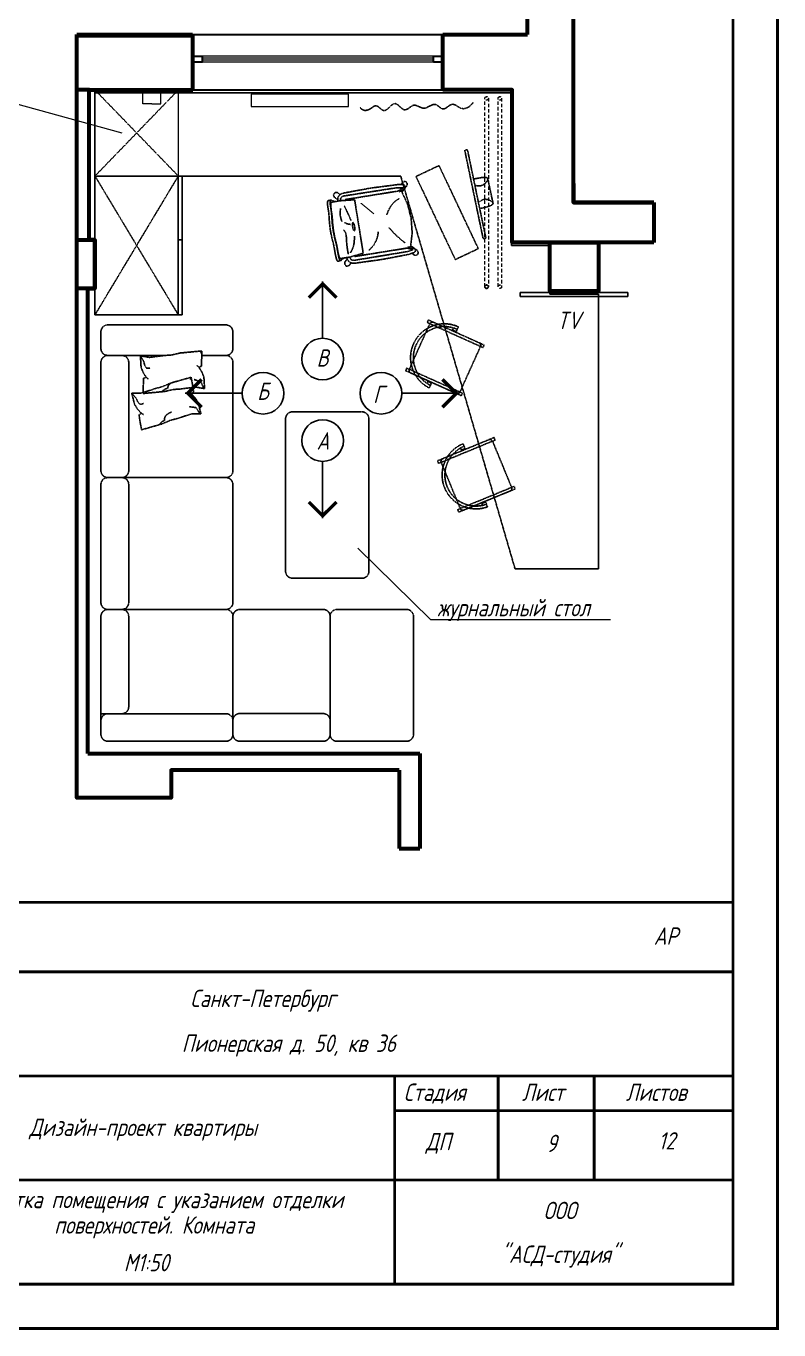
# Model space of a CAD drawing. Header units: millimetres. Extents: x 653176 to 972033, y 753746 to 925850.
# Drawn here: x 894224 to 899644, y 780239 to 789633 of the extents above; entities that cross this region are included whole.
import ezdxf
from ezdxf.enums import TextEntityAlignment as Align

# ---------------------------------------------------------------- set-up
doc = ezdxf.new("R2010")
doc.units = ezdxf.units.MM
doc.header["$LTSCALE"] = 10
doc.linetypes.add('HIDDEN', pattern=[0.375, 0.25, -0.125])
doc.linetypes.add('Воздушная', pattern=[3.96875, 2.38125, -1.5875])
for name, color, linetype, lineweight in [('A-FLOR-OVHD', 8, 'Воздушная', 18), ('AL', 7, 'Continuous', 30), ('AL1', 7, 'Continuous', 20), ('stamp', 253, 'Continuous', 18), ('wall', 95, 'Continuous', 60), ('МЕБ', 255, 'Continuous', 20), ('мебель_Ном_пера__1_Pen_No__1', 7, 'Continuous', 13), ('проем', 252, 'Continuous', 13), ('размеры', 250, 'Continuous', 0), ('Текст', 132, 'Continuous', 25)]:
    doc.layers.add(name, color=color, linetype=linetype, lineweight=lineweight)
doc.layers.add('Mebel', color=7, linetype='Continuous')
doc.layers.add('Мебель', color=7, linetype='Continuous')
doc.styles.add('ГОСТ тип А', font='gost_a.shx', dxfattribs={"oblique": 15, "height": 125})

msp = doc.modelspace()

# ---------------------------------------------------------------- linework, layer by layer
at = {"layer": 'A-FLOR-OVHD'}
for points in [[(897527, 787756.9), (897527, 789113)], [(897527, 787755.9), (897527, 789112)], [(897551.9, 789113), (897551.9, 787755.8)], [(897551.9, 789112), (897551.9, 787754.8)], [(897622.6, 787756.3), (897622.6, 789113.1)], [(897622.6, 787755.3), (897622.6, 789112.1)], [(897647.5, 789113.1), (897647.5, 787756.4)], [(897647.5, 789112.1), (897647.5, 787755.4)]]:
    msp.add_lwpolyline(points, dxfattribs=at)
for centre in [(897539.4, 789112.3), (897539.4, 789111.3), (897635.1, 789112.3), (897635.1, 789111.3), (897635.1, 787755.6), (897635.1, 787754.6)]:
    msp.add_circle(centre, 12.5, dxfattribs=at)
at = {"layer": 'AL', "color": 7, "const_width": 20}
msp.add_lwpolyline([(878633.8, 795099.1), (899633.8, 795099.1), (899633.8, 780249.1), (878633.8, 780249.1), (878633.8, 795099.1)], dxfattribs=at)
msp.add_lwpolyline([(879703.8, 794779.1), (899313.8, 794779.1), (899313.8, 780569.1), (879703.8, 780569.1)], close=True, dxfattribs=at)
at = {"layer": 'AL1'}
msp.add_lwpolyline([(894719.9, 789172.3), (895319.7, 789172.3), (895319.7, 788552.3), (894719.9, 788552.3)], close=True, dxfattribs=at)
at = {"layer": 'Mebel', "linetype": 'ByBlock'}
for q in [(894669, 786886.7), (894669, 785341.7)]:
    msp.add_line((894669, 786781.7), q, dxfattribs=at)
at = {"layer": 'stamp'}
msp.add_lwpolyline([(899313.8, 783319.1, 20, 20, 0), (890063.8, 783319.1, 20, 20, 0), (890063.8, 780569.1, 0, 0, 0)], format="xyseb", dxfattribs=at)
at = {"layer": 'stamp', "const_width": 20}
for points in [[(899313.8, 782819.1), (893313.8, 782819.1)], [(899313.8, 782069.1), (890063.8, 782069.1)], [(896877.4, 782069.1), (896877.4, 780569.1)], [(897622.6, 782069.1), (897622.6, 781319.1)], [(898313.8, 782069.1), (898313.8, 781319.1)], [(899313.8, 781819.1), (896877.4, 781819.1)], [(899313.8, 781319.1), (893313.8, 781319.1)]]:
    msp.add_lwpolyline(points, dxfattribs=at)
at = {"layer": 'wall'}
for p, q in [((897834, 789572.3), (897834, 790162.3)), ((895424, 789172.3), (895424, 789572.3)), ((897224, 789172.2), (897224, 789572.3)), ((894680, 789172.3), (894590, 789172.3)), ((898164, 788497.3), (898164, 788361.3)), ((898744, 788361.3), (898744, 788072.3)), ((894669.1, 784391.7), (897059.1, 784391.7)), ((897059.1, 784391.7), (897058.7, 783707.4)), ((897059.1, 784391.7), (897059.1, 784274.9)), ((896910.4, 784271.7), (896910.4, 783707.3)), ((896910.4, 783707.3), (897058.7, 783707.4))]:
    msp.add_line(p, q, dxfattribs=at)
for points in [[(898744, 788361.3), (898164, 788361.3), (898164, 789772.3), (898764, 789772.3)], [(894590, 789572.3), (895422, 789572.3)], [(896910.4, 784271.7), (895269.2, 784271.7), (895269.2, 784071.7), (894590, 784071.7), (894590, 789572.3)], [(897224, 789572.3), (897834, 789572.3)], [(894669, 784391.7), (894669, 787742.3), (894719, 787742.3), (894719, 788092.3), (894679, 788092.3), (894679, 789172.3), (895424, 789172.3)], [(898744, 788072.3), (897724, 788072.3), (897724, 789172.3), (897224, 789172.3)], [(898164, 788361.3), (898744, 788361.3)], [(894590, 788092.3), (894719, 788092.3), (894719, 787742.3), (894590, 787742.3)]]:
    msp.add_lwpolyline(points, dxfattribs=at)
msp.add_lwpolyline([(897994, 788072.3), (898344, 788072.3), (898344, 787722.3), (897994, 787722.3)], close=True, dxfattribs=at)
at = {"layer": 'МЕБ'}
msp.add_line((898344, 788007.3), (898344, 788007.3), dxfattribs=at)
for points in [[(894916.1, 788862.3), (893998.6, 789112.1), (891979.5, 789112.1)], [(896612.5, 785871.8), (897135.7, 785356.2), (898431.7, 785356.2)]]:
    msp.add_lwpolyline(points, dxfattribs=at)
at = {"layer": 'Мебель', "color": 7, "linetype": 'HIDDEN'}
for p, q in [((896932.7, 788505.7), (896922.4, 788491.4)), ((896945.2, 788513.7), (896932.7, 788505.7)), ((896959.7, 788510.8), (896945.2, 788513.7)), ((896968.3, 788498.7), (896959.7, 788510.8)), ((896966.2, 788484), (896968.3, 788498.7)), ((897547.8, 788533.1), (897585.4, 788357.4)), ((896447.1, 788432.8), (896436.7, 788417.5)), ((896436.7, 788417.5), (896443.2, 788400.2)), ((896466.5, 788383.1), (896443.2, 788400.2)), ((896465.6, 788433), (896447.1, 788432.8)), ((896465.6, 788433), (896483.8, 788419.4)), ((896481.5, 788417.3), (896468.3, 788396.2)), ((896503.7, 788428.4), (896481.5, 788417.3)), ((896495.9, 788402.3), (896488.1, 788389.5)), ((896509.6, 788408.3), (896495.9, 788402.3)), ((896699.9, 788464.7), (896504.9, 788428.7)), ((896896.5, 788468.6), (896509.6, 788408.3)), ((896900.5, 788443.6), (896522, 788383)), ((896896.6, 788490.3), (896699.9, 788464.7)), ((896939.6, 788467), (896896, 788468.4)), ((896936.6, 788490.1), (896896.6, 788490.3)), ((896939.6, 788467), (896900.5, 788443.6)), ((896940.9, 788455.7), (896909.5, 788437)), ((896969.7, 788351.1), (896924.9, 788447.3)), ((896949.4, 788460.4), (896931.5, 788435.6)), ((896948.7, 788486.5), (896936.7, 788490.5)), ((896941, 788455.4), (896952.6, 788464.8)), ((896954.4, 788476.3), (896948.7, 788486.5)), ((896965.1, 788482.2), (896952.6, 788464.8)), ((896952.6, 788464.8), (896954.4, 788476.3)), ((896393.6, 788357.5), (896393.9, 788362.1)), ((896393.7, 788352.8), (896393.6, 788357.5)), ((896393.9, 788348.2), (896393.7, 788352.8)), ((896393.9, 788362.1), (896394.5, 788366.7)), ((896394.3, 788343.6), (896393.9, 788348.2)), ((896394.9, 788339), (896394.3, 788343.6)), ((896394.5, 788366.7), (896394.7, 788368.3)), ((896394.7, 788368.3), (896395.1, 788369.8)), ((896395.6, 788334.3), (896394.9, 788339)), ((896395.1, 788369.8), (896395.5, 788371.4)), ((896395.5, 788371.4), (896396.1, 788372.8)), ((896396.3, 788329.7), (896395.6, 788334.3)), ((896396.1, 788372.8), (896396.8, 788374.1)), ((896397.4, 788322.5), (896396.3, 788329.7)), ((896396.8, 788374.1), (896397.7, 788375.1)), ((896398.6, 788315.2), (896397.4, 788322.5)), ((896397.7, 788375.1), (896398.9, 788375.9)), ((896399.7, 788307.9), (896398.6, 788315.2)), ((896398.9, 788375.9), (896400.2, 788376.4)), ((896400.8, 788300.6), (896399.7, 788307.9)), ((896400.2, 788376.4), (896419.4, 788379.5)), ((896413, 788360.6), (896413.3, 788365.2)), ((896413.1, 788356), (896413, 788360.6)), ((896413.3, 788351.3), (896413.1, 788356)), ((896413.3, 788365.2), (896413.9, 788369.8)), ((896413.7, 788346.7), (896413.3, 788351.3)), ((896414.3, 788342.1), (896413.7, 788346.7)), ((896413.9, 788369.8), (896414.1, 788371.3)), ((896414.1, 788371.3), (896414.5, 788372.9)), ((896415, 788337.4), (896414.3, 788342.1)), ((896414.5, 788372.9), (896414.9, 788374.4)), ((896414.9, 788374.4), (896415.5, 788375.8)), ((896415.7, 788332.8), (896415, 788337.4)), ((896415.5, 788375.8), (896416.2, 788377.1)), ((896416.8, 788325.6), (896415.7, 788332.8)), ((896416.2, 788377.1), (896417, 788378.1)), ((896418, 788318.3), (896416.8, 788325.6)), ((896417, 788378.1), (896418.1, 788379)), ((896418, 788342.4), (896418.1, 788345.9)), ((896418.1, 788339), (896418, 788342.4)), ((896419.1, 788311), (896418, 788318.3)), ((896418.1, 788379), (896419.4, 788379.5)), ((896418.1, 788345.9), (896418.2, 788349.3)), ((896418.2, 788335.5), (896418.1, 788339)), ((896418.2, 788349.3), (896418.4, 788352.8)), ((896418.3, 788332.1), (896418.2, 788335.5)), ((896418.5, 788328.6), (896418.3, 788332.1)), ((896418.4, 788352.8), (896418.5, 788354.1)), ((896418.5, 788354.1), (896418.6, 788355.3)), ((896418.8, 788325.2), (896418.5, 788328.6)), ((896418.6, 788355.3), (896418.7, 788356.6)), ((896418.7, 788356.6), (896419, 788357.9)), ((896419.5, 788317.3), (896418.8, 788325.2)), ((896419, 788357.9), (896419.3, 788359.1)), ((896420.2, 788303.7), (896419.1, 788311)), ((896419.3, 788359.1), (896419.7, 788360.3)), ((896419.4, 788379.5), (896447, 788367.9)), ((896420.4, 788309.4), (896419.5, 788317.3)), ((896419.7, 788360.3), (896420.2, 788361.4)), ((896420.2, 788361.4), (896420.8, 788362.5)), ((896421.5, 788301.5), (896420.4, 788309.4)), ((896420.8, 788362.5), (896420.9, 788362.7)), ((896420.9, 788362.7), (896421.1, 788362.9)), ((896421.1, 788362.9), (896421.2, 788363)), ((896421.2, 788363), (896421.3, 788363.2)), ((896421.3, 788363.2), (896421.5, 788363.3)), ((896421.5, 788363.3), (896421.6, 788363.5)), ((896421.6, 788363.5), (896421.8, 788363.6)), ((896421.8, 788363.6), (896421.9, 788363.7)), ((896422.6, 788363.9), (896489, 788374.5)), ((896468.3, 788396.2), (896468.2, 788371.2)), ((896486.5, 788308.2), (896485.8, 788303.3)), ((896487.1, 788312.3), (896486.5, 788308.2)), ((896487.7, 788315.5), (896487.1, 788312.3)), ((896488.1, 788317.5), (896487.7, 788315.5)), ((896488.1, 788389.5), (896489, 788374.5)), ((896488.2, 788318.2), (896488.1, 788317.5)), ((896489.3, 788374.6), (896589.3, 788381.4)), ((896513.2, 788338.6), (896514, 788337.1)), ((896514, 788337.1), (896516.3, 788332.8)), ((896516.3, 788332.8), (896519.8, 788326.1)), ((896519.8, 788326.1), (896524.3, 788317.3)), ((896524.3, 788317.3), (896529.5, 788306.9)), ((896529.5, 788306.9), (896535.2, 788295.3)), ((896651, 787996.1), (896589.3, 788381.4)), ((896635.3, 788356.2), (896726.8, 788281.1)), ((896832.9, 788304.2), (896839.8, 788318.4)), ((896839.8, 788318.4), (896848.6, 788333.3)), ((896848.6, 788333.3), (896859.4, 788348.3)), ((896859.4, 788348.3), (896872.4, 788362.4)), ((896872.4, 788362.4), (896879.3, 788368.5)), ((896879.3, 788368.5), (896886.2, 788374.1)), ((896886.2, 788374.1), (896892.9, 788379)), ((896892.9, 788379), (896899, 788383.1)), ((896899, 788383.1), (896904.3, 788386.5)), ((896904.3, 788386.5), (896908.5, 788389)), ((896908.5, 788389), (896911.3, 788390.6)), ((896911.3, 788390.6), (896912.2, 788391.1)), ((896996.2, 788248.4), (896969.7, 788351.1)), ((896401.8, 788293.3), (896400.8, 788300.6)), ((896402.8, 788286), (896401.8, 788293.3)), ((896403.6, 788278.7), (896402.8, 788286)), ((896404.3, 788271.4), (896403.6, 788278.7)), ((896404.7, 788266.3), (896404.3, 788271.4)), ((896405.1, 788261.2), (896404.7, 788266.3)), ((896405.4, 788256.1), (896405.1, 788261.2)), ((896405.8, 788251.1), (896405.4, 788256.1)), ((896406.1, 788246), (896405.8, 788251.1)), ((896406.4, 788240.9), (896406.1, 788246)), ((896406.8, 788235.8), (896406.4, 788240.9)), ((896407.1, 788230.7), (896406.8, 788235.8)), ((896408.4, 788214.4), (896407.1, 788230.7)), ((896409.9, 788198), (896408.4, 788214.4)), ((896421.2, 788296.4), (896420.2, 788303.7)), ((896422.1, 788289.1), (896421.2, 788296.4)), ((896422.7, 788293.7), (896421.5, 788301.5)), ((896423, 788281.8), (896422.1, 788289.1)), ((896423.8, 788285.8), (896422.7, 788293.7)), ((896423.7, 788274.5), (896423, 788281.8)), ((896424.1, 788269.4), (896423.7, 788274.5)), ((896425, 788278), (896423.8, 788285.8)), ((896424.5, 788264.3), (896424.1, 788269.4)), ((896424.8, 788259.2), (896424.5, 788264.3)), ((896425.2, 788254.2), (896424.8, 788259.2)), ((896426.1, 788270.1), (896425, 788278)), ((896425.5, 788249.1), (896425.2, 788254.2)), ((896425.8, 788244), (896425.5, 788249.1)), ((896426.2, 788238.9), (896425.8, 788244)), ((896427.1, 788262.2), (896426.1, 788270.1)), ((896426.5, 788233.8), (896426.2, 788238.9)), ((896427.8, 788217.5), (896426.5, 788233.8)), ((896428, 788254.1), (896427.1, 788262.2)), ((896429.3, 788201.1), (896427.8, 788217.5)), ((896428.8, 788246), (896428, 788254.1)), ((896429.4, 788237.8), (896428.8, 788246)), ((896430, 788229.7), (896429.4, 788237.8)), ((896430.6, 788221.5), (896430, 788229.7)), ((896431.2, 788213.4), (896430.6, 788221.5)), ((896431.8, 788205.2), (896431.2, 788213.4)), ((896484.8, 788292), (896484.7, 788286)), ((896484.7, 788286), (896485.2, 788274.3)), ((896485.3, 788297.9), (896484.8, 788292)), ((896485.2, 788274.3), (896486.7, 788263.1)), ((896485.8, 788303.3), (896485.3, 788297.9)), ((896486.7, 788263.1), (896488.8, 788252.8)), ((896488.8, 788252.8), (896491.2, 788243.6)), ((896491.2, 788243.6), (896493.6, 788235.8)), ((896493.6, 788235.8), (896495.7, 788229.9)), ((896495.7, 788229.9), (896497.2, 788226.1)), ((896497.2, 788226.1), (896497.8, 788224.7)), ((896516.4, 788216.8), (896517, 788216.5)), ((896517, 788216.5), (896518.7, 788215.5)), ((896518.7, 788215.5), (896521.4, 788214.2)), ((896521.4, 788214.2), (896524.8, 788212.5)), ((896524.8, 788212.5), (896529, 788210.7)), ((896535.2, 788295.3), (896541.1, 788282.8)), ((896541.1, 788282.8), (896547.1, 788269.8)), ((896547.1, 788269.8), (896550.1, 788262.9)), ((896550.1, 788262.9), (896553, 788256.3)), ((896553, 788256.3), (896555.6, 788250.1)), ((896555.6, 788250.1), (896558, 788244.5)), ((896558, 788244.5), (896560, 788239.8)), ((896560, 788239.8), (896561.5, 788236.1)), ((896561.5, 788236.1), (896562.4, 788233.8)), ((896562.4, 788233.8), (896562.8, 788233)), ((896576.8, 788219.9), (896573.1, 788209.7)), ((896583.6, 788211.4), (896576.8, 788219.9)), ((896821.6, 788272.9), (896822.2, 788275.3)), ((896822.2, 788275.3), (896824.2, 788281.8)), ((896824.2, 788281.8), (896827.7, 788291.8)), ((896827.7, 788291.8), (896832.9, 788304.2)), ((897003.5, 788142.5), (896996.2, 788248.4)), ((896411.9, 788181.7), (896409.9, 788198)), ((896414.1, 788165.5), (896411.9, 788181.7)), ((896416.7, 788149.3), (896414.1, 788165.5)), ((896414.8, 788161.2), (896416.4, 788151)), ((896419.7, 788133.2), (896416.7, 788149.3)), ((896423, 788117.1), (896419.7, 788133.2)), ((896431.3, 788184.8), (896429.3, 788201.1)), ((896433.5, 788168.6), (896431.3, 788184.8)), ((896432.6, 788197.1), (896431.8, 788205.2)), ((896433.7, 788185.9), (896432.6, 788197.1)), ((896436.1, 788152.4), (896433.5, 788168.6)), ((896435.1, 788174.8), (896433.7, 788185.9)), ((896436.7, 788163.7), (896435.1, 788174.8)), ((896439, 788136.3), (896436.1, 788152.4)), ((896438.1, 788154.9), (896436.6, 788164.3)), ((896438.5, 788152.6), (896436.7, 788163.7)), ((896440.4, 788141.6), (896438.5, 788152.6)), ((896442.4, 788120.2), (896439, 788136.3)), ((896442.6, 788130.5), (896440.4, 788141.6)), ((896446, 788104.2), (896442.4, 788120.2)), ((896444.9, 788119.6), (896442.6, 788130.5)), ((896447.3, 788108.6), (896444.9, 788119.6)), ((896509.8, 788164.2), (896509.6, 788164.4)), ((896510.2, 788163.7), (896509.8, 788164.2)), ((896510.9, 788163), (896510.2, 788163.7)), ((896511.8, 788162.1), (896510.9, 788163)), ((896512.8, 788160.9), (896511.8, 788162.1)), ((896513.9, 788159.6), (896512.8, 788160.9)), ((896515.1, 788158.2), (896513.9, 788159.6)), ((896516.3, 788156.7), (896515.1, 788158.2)), ((896520.6, 788149.9), (896516.3, 788156.7)), ((896523.8, 788142.7), (896520.6, 788149.9)), ((896526.2, 788135.2), (896523.8, 788142.7)), ((896527.8, 788127.3), (896526.2, 788135.2)), ((896528.9, 788119.3), (896527.8, 788127.3)), ((896529.7, 788111), (896528.9, 788119.3)), ((896529, 788210.7), (896533.7, 788209)), ((896533.7, 788209), (896538.9, 788207.3)), ((896538.9, 788207.3), (896544.3, 788206)), ((896544.3, 788206), (896547.1, 788205.4)), ((896547.1, 788205.4), (896549.9, 788205)), ((896549.9, 788205), (896552.5, 788204.7)), ((896552.5, 788204.7), (896554.9, 788204.4)), ((896554.9, 788204.4), (896556.9, 788204.3)), ((896556.9, 788204.3), (896558.4, 788204.2)), ((896558.4, 788204.2), (896559.4, 788204.1)), ((896559.4, 788204.1), (896559.8, 788204.1)), ((896573.1, 788209.7), (896574.5, 788186.8)), ((896574.5, 788186.8), (896580.3, 788164.5)), ((896580.3, 788164.5), (896587, 788156)), ((896589.3, 788189.2), (896583.6, 788211.4)), ((896587, 788156), (896590.8, 788166.2)), ((896587.5, 788118.4), (896587.5, 788119)), ((896587.6, 788116.8), (896587.5, 788118.4)), ((896590.8, 788166.2), (896589.3, 788189.2)), ((896756.9, 788130.9), (896754, 788117.8)), ((896758.6, 788141.3), (896756.9, 788130.9)), ((896759.4, 788148.2), (896758.6, 788141.3)), ((896759.6, 788150.6), (896759.4, 788148.2)), ((896837.4, 788179.4), (896836.2, 788180.9)), ((896840.9, 788175.4), (896837.4, 788179.4)), ((896846.3, 788169.2), (896840.9, 788175.4)), ((896853.5, 788161.3), (896846.3, 788169.2)), ((896862, 788152), (896853.5, 788161.3)), ((896871.8, 788141.8), (896862, 788152)), ((896882.3, 788131), (896871.8, 788141.8)), ((896893.5, 788120.2), (896882.3, 788131)), ((896903.9, 788110.7), (896893.5, 788120.2)), ((896991.3, 788037.1), (897003.5, 788142.5)), ((896426.6, 788101.1), (896423, 788117.1)), ((896428.3, 788094.4), (896426.6, 788101.1)), ((896430, 788087.6), (896428.3, 788094.4)), ((896431.8, 788080.9), (896430, 788087.6)), ((896433.5, 788074.2), (896431.8, 788080.9)), ((896435.2, 788067.5), (896433.5, 788074.2)), ((896436.9, 788060.7), (896435.2, 788067.5)), ((896438.5, 788054), (896436.9, 788060.7)), ((896440, 788047.2), (896438.5, 788054)), ((896441.8, 788037.8), (896440, 788047.2)), ((896443.6, 788028.3), (896441.8, 788037.8)), ((896445.2, 788018.8), (896443.6, 788028.3)), ((896447.7, 788097.5), (896446, 788104.2)), ((896449.2, 788100.8), (896447.3, 788108.6)), ((896449.4, 788090.7), (896447.7, 788097.5)), ((896451.1, 788092.9), (896449.2, 788100.8)), ((896451.2, 788084), (896449.4, 788090.7)), ((896453.1, 788085.1), (896451.1, 788092.9)), ((896452.9, 788077.3), (896451.2, 788084)), ((896454.6, 788070.6), (896452.9, 788077.3)), ((896455, 788077.3), (896453.1, 788085.1)), ((896456.3, 788063.8), (896454.6, 788070.6)), ((896456.9, 788069.4), (896455, 788077.3)), ((896457.9, 788057.1), (896456.3, 788063.8)), ((896458.8, 788061.6), (896456.9, 788069.4)), ((896459.4, 788050.3), (896457.9, 788057.1)), ((896460.5, 788053.7), (896458.8, 788061.6)), ((896461.2, 788040.9), (896459.4, 788050.3)), ((896462.1, 788045.8), (896460.5, 788053.7)), ((896463, 788031.4), (896461.2, 788040.9)), ((896463.2, 788039.9), (896462.1, 788045.8)), ((896464.6, 788021.9), (896463, 788031.4)), ((896464.3, 788034), (896463.2, 788039.9)), ((896465.3, 788028.2), (896464.3, 788034)), ((896466.3, 788022.3), (896465.3, 788028.2)), ((896530.2, 788102.8), (896529.7, 788111)), ((896530.6, 788094.5), (896530.2, 788102.8)), ((896531.1, 788084.8), (896530.6, 788094.5)), ((896531.8, 788075.1), (896531.1, 788084.8)), ((896532.5, 788065.4), (896531.8, 788075.1)), ((896533.4, 788055.7), (896532.5, 788065.4)), ((896534.5, 788046.1), (896533.4, 788055.7)), ((896535.7, 788036.4), (896534.5, 788046.1)), ((896537, 788026.8), (896535.7, 788036.4)), ((896538.6, 788017.2), (896537, 788026.8)), ((896569.1, 788017.8), (896572.4, 788024.7)), ((896572.4, 788024.7), (896575.5, 788032.1)), ((896575.5, 788032.1), (896578.4, 788039.9)), ((896578.4, 788039.9), (896580.5, 788046.5)), ((896580.5, 788046.5), (896582.2, 788053.1)), ((896582.2, 788053.1), (896583.6, 788059.8)), ((896583.6, 788059.8), (896584.7, 788066.5)), ((896584.7, 788066.5), (896585.6, 788073.3)), ((896585.6, 788073.3), (896586.3, 788080.1)), ((896586.3, 788080.1), (896586.8, 788086.9)), ((896586.8, 788086.9), (896587.2, 788093.8)), ((896587.2, 788093.8), (896587.4, 788098.5)), ((896587.4, 788098.5), (896587.5, 788103)), ((896587.5, 788103), (896587.6, 788107.3)), ((896587.6, 788114.3), (896587.6, 788116.8)), ((896587.6, 788111.1), (896587.6, 788114.3)), ((896587.6, 788107.3), (896587.6, 788111.1)), ((896966.3, 788033), (896587.7, 787972.4)), ((896703, 788028.2), (896698.4, 788023.9)), ((896708.3, 788033.4), (896703, 788028.2)), ((896714, 788039.5), (896708.3, 788033.4)), ((896719.9, 788046.1), (896714, 788039.5)), ((896725.5, 788053.4), (896719.9, 788046.1)), ((896735.8, 788069.6), (896725.5, 788053.4)), ((896743.7, 788086.3), (896735.8, 788069.6)), ((896749.7, 788102.6), (896743.7, 788086.3)), ((896754, 788117.8), (896749.7, 788102.6)), ((896914.1, 788101.7), (896903.9, 788110.7)), ((896923.8, 788093.5), (896914.1, 788101.7)), ((896932.6, 788086.2), (896923.8, 788093.5)), ((896940, 788080.1), (896932.6, 788086.2)), ((896945.9, 788075.5), (896940, 788080.1)), ((896949.6, 788072.6), (896945.9, 788075.5)), ((896951, 788071.5), (896949.6, 788072.6)), ((896966.3, 788033), (897010.7, 788023)), ((896972.8, 788042.1), (897008.4, 788034.2)), ((897018, 788032.3), (896993.8, 788049.9)), ((897022.4, 788029.1), (897008.4, 788034.5)), ((897041.3, 788015.3), (897022.4, 788029.1)), ((897027.7, 788018.8), (897022.4, 788029.1)), ((896446.8, 788009.3), (896445.2, 788018.8)), ((896448.4, 787999.8), (896446.8, 788009.3)), ((896450.1, 787990.4), (896448.4, 787999.8)), ((896452, 787980.9), (896450.1, 787990.4)), ((896454, 787971.5), (896452, 787980.9)), ((896454.4, 787970), (896454, 787971.5)), ((896454.8, 787968.4), (896454.4, 787970)), ((896455.2, 787966.8), (896454.8, 787968.4)), ((896455.6, 787965.3), (896455.2, 787966.8)), ((896456, 787963.7), (896455.6, 787965.3)), ((896456.5, 787962.1), (896456, 787963.7)), ((896456.9, 787960.6), (896456.5, 787962.1)), ((896457.3, 787959), (896456.9, 787960.6)), ((896457.7, 787958), (896457.3, 787959)), ((896458, 787956.9), (896457.7, 787958)), ((896458.3, 787955.9), (896458, 787956.9)), ((896458.7, 787954.9), (896458.3, 787955.9)), ((896459, 787953.8), (896458.7, 787954.9)), ((896459.4, 787952.8), (896459, 787953.8)), ((896459.7, 787951.7), (896459.4, 787952.8)), ((896460.1, 787950.7), (896459.7, 787951.7)), ((896460.9, 787948.5), (896460.1, 787950.7)), ((896461.8, 787946.3), (896460.9, 787948.5)), ((896462.7, 787944.2), (896461.8, 787946.3)), ((896463.6, 787942.3), (896462.7, 787944.2)), ((896464.7, 787940.7), (896463.6, 787942.3)), ((896466.2, 788012.4), (896464.6, 788021.9)), ((896465.8, 787939.5), (896464.7, 787940.7)), ((896467, 787938.8), (896465.8, 787939.5)), ((896467.8, 788002.9), (896466.2, 788012.4)), ((896467.4, 788016.4), (896466.3, 788022.3)), ((896468.2, 787938.7), (896467, 787938.8)), ((896468.4, 788010.6), (896467.4, 788016.4)), ((896469.5, 787993.5), (896467.8, 788002.9)), ((896468.2, 787938.7), (896487.6, 787941.8)), ((896469.4, 788004.7), (896468.4, 788010.6)), ((896470.6, 787998.8), (896469.4, 788004.7)), ((896471.4, 787984), (896469.5, 787993.5)), ((896471.5, 787993.9), (896470.6, 787998.8)), ((896473.4, 787974.6), (896471.4, 787984)), ((896472.6, 787989.1), (896471.5, 787993.9)), ((896473.7, 787984.2), (896472.6, 787989.1)), ((896473.8, 787973.1), (896473.4, 787974.6)), ((896475, 787979.4), (896473.7, 787984.2)), ((896474.2, 787971.5), (896473.8, 787973.1)), ((896474.6, 787969.9), (896474.2, 787971.5)), ((896475, 787968.4), (896474.6, 787969.9)), ((896476.4, 787974.6), (896475, 787979.4)), ((896475.4, 787966.8), (896475, 787968.4)), ((896475.9, 787965.2), (896475.4, 787966.8)), ((896476.3, 787963.7), (896475.9, 787965.2)), ((896476.7, 787962.1), (896476.3, 787963.7)), ((896478.1, 787970), (896476.4, 787974.6)), ((896477.1, 787961.1), (896476.7, 787962.1)), ((896477.4, 787960), (896477.1, 787961.1)), ((896477.7, 787959), (896477.4, 787960)), ((896478.1, 787958), (896477.7, 787959)), ((896480, 787965.4), (896478.1, 787970)), ((896478.4, 787956.9), (896478.1, 787958)), ((896478.8, 787955.9), (896478.4, 787956.9)), ((896479.1, 787954.9), (896478.8, 787955.9)), ((896479.5, 787953.8), (896479.1, 787954.9)), ((896480.4, 787951.2), (896479.5, 787953.8)), ((896482.1, 787961), (896480, 787965.4)), ((896481.4, 787948.7), (896480.4, 787951.2)), ((896482.5, 787946.3), (896481.4, 787948.7)), ((896482.5, 787960.4), (896482.1, 787961)), ((896482.8, 787959.9), (896482.5, 787960.4)), ((896483.7, 787944.3), (896482.5, 787946.3)), ((896483.1, 787959.3), (896482.8, 787959.9)), ((896483.5, 787958.8), (896483.1, 787959.3)), ((896483.9, 787958.4), (896483.5, 787958.8)), ((896484.9, 787942.8), (896483.7, 787944.3)), ((896484.4, 787958), (896483.9, 787958.4)), ((896484.9, 787957.7), (896484.4, 787958)), ((896485.5, 787957.5), (896484.9, 787957.7)), ((896486.3, 787941.9), (896484.9, 787942.8)), ((896485.7, 787957.4), (896485.5, 787957.5)), ((896485.9, 787957.4), (896485.7, 787957.4)), ((896486.1, 787957.4), (896485.9, 787957.4)), ((896486.3, 787957.3), (896486.1, 787957.4)), ((896486.5, 787957.4), (896486.3, 787957.3)), ((896487.8, 787941.9), (896486.3, 787941.9)), ((896486.7, 787957.4), (896486.5, 787957.4)), ((896486.8, 787957.4), (896486.7, 787957.4)), ((896487, 787957.5), (896486.8, 787957.4)), ((896553.7, 787968.1), (896487, 787957.5)), ((896489.3, 787942.8), (896487.8, 787941.9)), ((896511.8, 787961.4), (896489.3, 787942.8)), ((896493.9, 787946.2), (896493.7, 787946.1)), ((896518.3, 787931.5), (896517.5, 787913)), ((896535.1, 787955), (896518.3, 787931.5)), ((896533.1, 787964.8), (896541.9, 787941.7)), ((896539.5, 788012), (896538.6, 788017.2)), ((896540.5, 788007), (896539.5, 788012)), ((896541.4, 788002.4), (896540.5, 788007)), ((896542.3, 787998.2), (896541.4, 788002.4)), ((896541.9, 787941.7), (896561.3, 787926.6)), ((896543, 787994.7), (896542.3, 787998.2)), ((896543.6, 787992), (896543, 787994.7)), ((896544, 787990.3), (896543.6, 787992)), ((896544.1, 787989.7), (896544, 787990.3)), ((896651, 787996.1), (896553.7, 787968.1)), ((896553.7, 787968.1), (896563.3, 787949.3)), ((896558.8, 787999.7), (896559.4, 788000.5)), ((896559.4, 788000.5), (896560.9, 788003)), ((896560.9, 788003), (896563.1, 788006.8)), ((896563.1, 788006.8), (896565.9, 788011.8)), ((896563.3, 787949.3), (896583.9, 787944.6)), ((896565.9, 788011.8), (896569.1, 788017.8)), ((896583.9, 787944.6), (896970.2, 788008.1)), ((896585.7, 787923.7), (896782.3, 787950.4)), ((896692.3, 788018.7), (896691.4, 788018)), ((896694.7, 788020.7), (896692.3, 788018.7)), ((896698.4, 788023.9), (896694.7, 788020.7)), ((896782.3, 787950.4), (896977.2, 787987.5)), ((896969.7, 788008.1), (897010.7, 788023)), ((896977.2, 787987.5), (897015.1, 788000.1)), ((897016.3, 787984.1), (897002.1, 787994.4)), ((897015.3, 787999.8), (897025.4, 788007.4)), ((897016.3, 787984.1), (897030.6, 787980.5)), ((897025.4, 788007.4), (897027.7, 788018.8)), ((897030.6, 787980.5), (897043.5, 787987.7)), ((897047.8, 788001.9), (897041.3, 788015.2)), ((897043.5, 787987.7), (897047.8, 788001.9)), ((896517.5, 787913), (896532.2, 787901.8)), ((896532.2, 787901.8), (896549.7, 787907.3)), ((896549.7, 787907.3), (896562.8, 787926)), ((896561.3, 787926.6), (896585.7, 787923.7)), ((894812.6, 787479.8), (895662.6, 787479.8)), ((896982.5, 787160), (897130.3, 787488.7)), ((897156.8, 787498.8), (897485.1, 787351.1)), ((894762.6, 787309.8), (894762.6, 787429.8)), ((895712.6, 787429.8), (895712.6, 787309.8)), ((895488.1, 787291.7), (895480.5, 787275.6)), ((897495.2, 787324.6), (897347.4, 786996)), ((894762.6, 787209.8), (894762.6, 786429.8)), ((895222, 787259.6), (894812.6, 787259.8)), ((894962.6, 787209.8), (894962.6, 786429.8)), ((895046.7, 787257.2), (895072.5, 787212.9)), ((895072.5, 787212.9), (895076.5, 787190.6)), ((895076.5, 787190.6), (895090.7, 787167.7)), ((895662.6, 787259.8), (895488.3, 787259.8)), ((895712.6, 786429.8), (895712.6, 787209.8)), ((895090.7, 787167.7), (895117.2, 787168.8)), ((895412.1, 787102.5), (895407.6, 787085.3)), ((895481.7, 787070.8), (895434, 787085.7)), ((897320.9, 786985.9), (896992.5, 787133.6)), ((895502.7, 787021.5), (895481.7, 787070.8)), ((894984.6, 786987.1), (895018.2, 786948.3)), ((895018.2, 786948.3), (895026.2, 786927.2)), ((895026.2, 786927.2), (895044.4, 786907.3)), ((895044.4, 786907.3), (895070.2, 786913.3)), ((895446.6, 786884.2), (895396.9, 786890.1)), ((895476.2, 786839.6), (895446.6, 786884.2)), ((896092.2, 785704.5), (896092.2, 786803.5)), ((896142.2, 786853.5), (896642, 786853.5)), ((896692, 785704.5), (896692, 786803.5)), ((897223.2, 786516), (897556.1, 786653.2)), ((897582.2, 786642.3), (897719.5, 786309.1)), ((897349.6, 786156.7), (897212.3, 786489.9)), ((894812.6, 786379.8), (895662.6, 786379.8)), ((894812.6, 786379.8), (894912.6, 786379.8)), ((894912.6, 786379.8), (894812.6, 786379.8)), ((894962.6, 786329.8), (894962.6, 785479.8)), ((897708.6, 786283), (897375.7, 786145.8)), ((896642, 785654.5), (896142.2, 785654.5)), ((896412.6, 784529.8), (896412.6, 785379.8)), ((895762.6, 784479.8), (896362.6, 784479.8))]:
    msp.add_line(p, q, dxfattribs=at)
for points in [[(895319.7, 788552.3), (894719.9, 789172.3)], [(894719.9, 788552.3), (895319.7, 789172.3)], [(897401.5, 788742.2), (897381.9, 788738.1), (897514.2, 788101.8), (897533.8, 788105.8), (897401.5, 788742.2)], [(895319.9, 787552.3), (894719.9, 788552.3)], [(894719.9, 787552.3), (895319.6, 788552.3)], [(895319.7, 788552.3), (895319.7, 787552.3)], [(895319.7, 788092.3), (895347, 788092.3)], [(897112.1, 787496.9), (897120.3, 787515.2)], [(897513.4, 787316.4), (897112.1, 787496.9)], [(897521.6, 787334.7), (897120.3, 787515.2)], [(897327.8, 787447.9), (897336, 787466.1)], [(897327.8, 787447.9), (897321.7, 787432.4), (897295.2, 787442.8), (897299.1, 787458.5)], [(897521.6, 787334.7), (897513.4, 787316.4)], [(895482.6, 786839.7), (895462.6, 786919.3), (895441.4, 786954), (895413.1, 786983.8), (895397.6, 786993.5), (895413.1, 786983.8), (895430.4, 786994.4), (895420.6, 787058.3), (895412.1, 787102.5), (895348.5, 787084.6), (895261.9, 787059.6), (895205.6, 787034.8)], [(896956.1, 787150), (896964.3, 787168.2)], [(897357.4, 786969.5), (896956.1, 787150)], [(897365.6, 786987.8), (896964.3, 787168.2)], [(895205.6, 787034.8), (895156.5, 787021.8), (895050.5, 786987.5), (894984.6, 786987.1)], [(897134.8, 787043.8), (897142.4, 787058.7), (897117, 787071.6), (897108.6, 787059.4)], [(897125.8, 787026), (897134.8, 787043.8)], [(894984.6, 786987.1), (895004.6, 786907.5), (895025.8, 786872.8), (895054.2, 786843), (895069.6, 786833.3), (895054.2, 786843), (895036.8, 786832.4), (895046.6, 786768.5), (895055.2, 786724.3), (895118.7, 786742.2), (895205.3, 786767.2), (895261.6, 786792)], [(897365.6, 786987.8), (897357.4, 786969.5)], [(895261.6, 786792), (895310.8, 786805), (895416.7, 786839.3), (895482.6, 786839.7)], [(897593.1, 786668.4), (897186.2, 786500.7)], [(897600.7, 786649.9), (897193.8, 786482.2)], [(897377.7, 786605.4), (897370, 786623.8)], [(897593.1, 786668.4), (897600.7, 786649.9)], [(897377.7, 786605.4), (897384.7, 786590.2), (897359, 786578.2), (897350.2, 786591.8)], [(897193.8, 786482.2), (897186.2, 786500.7)], [(897738, 786316.7), (897331.1, 786149.1)], [(897745.6, 786298.2), (897338.7, 786130.6)], [(897738, 786316.7), (897745.6, 786298.2)], [(897338.7, 786130.6), (897331.1, 786149.1)], [(897538.7, 786187.5), (897533.1, 786203.2), (897506.3, 786193.6), (897509.4, 786179.2)], [(897545.5, 786168.7), (897538.7, 786187.5)]]:
    msp.add_lwpolyline(points, dxfattribs=at)
for points in [[(897719.2, 788052.3), (897994.2, 788052.3), (897994.2, 787702.3), (898344.2, 787702.3), (898344.2, 785721.9), (897744.3, 785721.9), (896921, 788552.3), (894719.9, 788552.3), (894719.9, 789152.3), (897719.2, 789152.3)], [(897196.6, 788627.5), (897030.9, 788549.1), (897314.2, 787950.6), (897479.8, 788028.9)], [(894718.9, 787552.3), (895347.1, 787552.3), (895346.9, 788552.3), (894719.6, 788552.3)], [(897781, 787712.3), (898557, 787712.3), (898557, 787683.8), (897781, 787683.8)], [(895046.7, 787257.2), (895051.7, 787175.2), (895066.1, 787137.2), (895088.5, 787102.7), (895101.9, 787090.3), (895088.5, 787102.7), (895069.5, 787095.4), (895067.3, 787030.9), (895067.6, 786985.8), (895133.3, 786991.8), (895223.1, 787000.3), (895283, 787014.3), (895333.6, 787017.9), (895444.1, 787032.2), (895509, 787020.4), (895504, 787102.3), (895489.5, 787140.4), (895467.2, 787174.9), (895453.8, 787187.2), (895467.2, 787174.9), (895486.2, 787182.1), (895488.3, 787246.6), (895488.1, 787291.7), (895422.3, 787285.8), (895332.6, 787277.2), (895272.7, 787263.2), (895222, 787259.6), (895111.5, 787245.4)]]:
    msp.add_lwpolyline(points, close=True, dxfattribs=at)
msp.add_lwpolyline([(895662.6, 786379.8), (894812.6, 786379.8, 0.414214), (894762.6, 786329.8), (894762.6, 785479.8, 0.414214), (894812.6, 785429.8), (895662.6, 785429.8, 0.414214), (895712.6, 785479.8), (895712.6, 786329.8, 0.414214)], format="xyb", close=True, dxfattribs=at)
for points in [[(895712.6, 784529.8), (895712.6, 785379.8, 0.414214), (895662.6, 785429.8), (894812.6, 785429.8, 0.414214), (894762.6, 785379.8), (894762.6, 784529.8, 0.414214), (894812.6, 784479.8), (895662.6, 784479.8, 0.414214), (895712.6, 784529.8), (895712.6, 785379.8, -0.414214), (895762.6, 785429.8), (896362.6, 785429.8)], [(894812.6, 785429.8), (894912.6, 785429.8, -0.414214), (894962.6, 785379.8), (894962.6, 784728.4, -0.414214), (894912.6, 784678.4), (894762.6, 784678.4)], [(897012.6, 785379.8, 0.414214), (896962.6, 785429.8), (896462.6, 785429.8, 0.414214), (896412.6, 785379.8), (896412.6, 784529.8, 0.414214), (896462.6, 784479.8), (896962.6, 784479.8, 0.414214), (897012.6, 784529.8), (897012.6, 785379.8)], [(895712.6, 784529.8), (895712.6, 784628.4, 0.414214), (895662.6, 784678.4), (894812.6, 784678.4, 0.414214), (894762.6, 784628.4), (894762.6, 784529.8)], [(896412.6, 784529.8), (896412.6, 784629.8, 0.414214), (896362.6, 784679.8), (895762.6, 784679.8, 0.414214), (895712.6, 784629.8), (895712.6, 784529.8)]]:
    msp.add_lwpolyline(points, format="xyb", dxfattribs=at)
for centre in [(897539.4, 787755.6), (897539.4, 787754.6)]:
    msp.add_circle(centre, 12.5, dxfattribs=at)
for centre, radius, start, end in [((894812.6, 787429.8), 50, 90, 180), ((897236, 787243.6), 244, 65.78637, 243.15756), ((897236, 787243.6), 224, 65.78637, 243.15756), ((897148.6, 787480.5), 20, 65.78699, 155.78699), ((894812.6, 787309.8), 50, 180, 270), ((895662.6, 787309.8), 50, 270, 0), ((897476.9, 787332.8), 20, 335.78699, 65.78699), ((894812.6, 787209.8), 50, 90, 180), ((894912.6, 787209.8), 50, 0, 90), ((895662.6, 787209.8), 50, 0, 90), ((897000.8, 787151.8), 20, 155.78699, 245.78699), ((897329.1, 787004.2), 20, 245.78699, 335.78699), ((896142.2, 786803.5), 50, 90, 180), ((896642, 786803.5), 50, 0, 90), ((897463, 786398.3), 244, 112.39647, 289.76766), ((897563.7, 786634.7), 20, 22.39709, 112.39709), ((897463, 786398.3), 224, 112.39647, 289.76766), ((894812.6, 786429.8), 50, 180, 270), ((894912.6, 786429.8), 50, 270, 0), ((895662.6, 786429.8), 50, 270, 0), ((897230.8, 786497.5), 20, 112.39709, 202.39709), ((894912.6, 786329.8), 50, 0, 90), ((897701, 786301.5), 20, 292.39709, 22.39709), ((897368.1, 786164.3), 20, 202.39709, 292.39709), ((896142.2, 785704.5), 50, 180, 270), ((896642, 785704.5), 50, 270, 0), ((894912.6, 785479.8), 50, 270, 0)]:
    msp.add_arc(centre, radius, start, end, dxfattribs=at)
at = {"layer": 'Мебель', "color": 7, "linetype": 'HIDDEN', "ltscale": 0.5}
for centre, start, end in [((895662.6, 787429.8), 0, 90), ((896362.6, 785379.8), 0, 90), ((895762.6, 784529.8), 180, 270), ((896362.6, 784529.8), 270, 0)]:
    msp.add_arc(centre, 50, start, end, dxfattribs=at)
msp.add_spline([(896626.9, 789046.1), (896652.2, 789027.2), (896710.2, 789042.2), (896741, 789059.1), (896799.2, 789024.2), (896879.1, 789074.1), (896950.7, 789029.2), (897017.3, 789062.5), (897085.5, 789040.8), (897172.1, 789067.5), (897225.3, 789035.8), (897291.9, 789069.1), (897360.1, 789039.1), (897400.1, 789044.1), (897443.4, 789082.4)], degree=3, dxfattribs=at)
at = {"layer": 'Мебель', "color": 7, "linetype": 'HIDDEN'}
for points, knots in [([(897455, 788484.7), (897474.5, 788481.4), (897512.6, 788474.9), (897577.9, 788556.8), (897499.2, 788541.6), (897445.5, 788530.3)], [0, 0, 0, 0, 57.554487, 112.073573, 216.594636, 216.594636, 216.594636, 216.594636]), ([(897480.9, 788363.5), (897497.4, 788374.5), (897529.5, 788396), (897622.5, 788347.9), (897544.5, 788329.7), (897490.9, 788318)], [0, 0, 0, 0, 57.554487, 112.073573, 216.594636, 216.594636, 216.594636, 216.594636]), ([(895301.7, 787071.2), (895246.6, 787061.6), (895244.9, 787001.2), (895235.4, 787031.2), (895200.3, 786998.1)], [0, 0, 0, 0, 0.0438516, 0.100601, 0.100601, 0.100601, 0.100601]), ([(895269.5, 786851.4), (895217.1, 786831.8), (895226.7, 786772.2), (895211.8, 786799.8), (895183.4, 786760.9)], [0, 0, 0, 0, 0.0438516, 0.100601, 0.100601, 0.100601, 0.100601])]:
    msp.add_open_spline(points, degree=3, knots=knots, dxfattribs=at)
at = {"layer": 'мебель_Ном_пера__1_Pen_No__1', "linetype": 'Continuous'}
for p, q in [((897157.4, 789372.3), (895424, 789372.3)), ((897157.4, 789416.8), (895490.6, 789416.8)), ((897157.4, 789400.9), (895490.6, 789400.9)), ((897157.4, 789388.2), (895490.6, 789388.2))]:
    msp.add_line(p, q, dxfattribs=at)
at = {"layer": 'проем'}
msp.add_line((895424, 789552.3), (894588, 789552.3), dxfattribs=at)
at = {"layer": 'проем', "lineweight": 30}
for p, q in [((895424, 789572.3), (897224, 789572.3)), ((895424, 789172.3), (897224, 789172.3))]:
    msp.add_line(p, q, dxfattribs=at)
for points in [[(895424, 789372.3), (895424, 789416.8), (895490.6, 789416.8), (895490.6, 789372.3)], [(897157.4, 789372.3), (897157.4, 789416.8), (897224, 789416.8), (897224, 789372.3)]]:
    msp.add_lwpolyline(points, close=True, dxfattribs=at)
at = {"layer": 'проем'}
for points in [[(895130, 789072.3), (895065, 789072.3), (895065, 789172.3)], [(895130, 789072.3), (895195, 789072.3), (895195, 789172.3)]]:
    msp.add_lwpolyline(points, dxfattribs=at)
msp.add_lwpolyline([(896545, 789052.7), (896545, 789142.3), (895845, 789142.3), (895845, 789052.7)], close=True, dxfattribs=at)
at = {"layer": 'размеры', "linetype": 'Continuous', "lineweight": 25}
for p, q in [((896358.9, 787793.4), (896358.9, 787383.6)), ((895370.2, 786987.3), (895780, 786987.3)), ((897339.2, 786987.3), (896929.4, 786987.3)), ((896358.9, 786086.8), (896358.9, 786496.6))]:
    msp.add_line(p, q, dxfattribs=at)
for points in [[(896458.9, 787675.7, 25, 25, 0), (896358.9, 787775.7, 25, 25, 0), (896258.9, 787675.7, 25, 25, 0)], [(895487.8, 787087.3, 25, 25, 0), (895387.8, 786987.3, 25, 25, 0), (895487.8, 786887.3, 25, 25, 0)], [(897221.5, 787087.3, 25, 25, 0), (897321.5, 786987.3, 25, 25, 0), (897221.5, 786887.3, 25, 25, 0)], [(896458.9, 786204.4, 25, 25, 0), (896358.9, 786104.4, 25, 25, 0), (896258.9, 786204.4, 25, 25, 0)]]:
    msp.add_lwpolyline(points, format="xyseb", dxfattribs=at)
for centre in [(896358.9, 787233.6), (895930, 786987.3), (896779.4, 786987.3), (896358.9, 786646.6)]:
    msp.add_circle(centre, 150, dxfattribs=at)

# ---------------------------------------------------------------- texts
at = {"layer": 'stamp', "style": 'ГОСТ тип А', "oblique": 15}
for s, p in [('журнальный стол ', (897184.7, 785380.2)), ('Стадия', (896942.7, 781889.1)), ('Лист', (897793.8, 781889.1)), ('Листов', (898541.3, 781889.1))]:
    msp.add_text(s, height=125, dxfattribs=at).set_placement(p)
for s, p in [('АР', (898829.5, 783076.3)), ('Санкт-Петербург', (895929.1, 782611.3)), ('Пионерская д. 50, кв 36 ', (896147.3, 782288)), ('ДП', (897191.8, 781583.3)), ('9', (898006.8, 781583.3)), ('12', (898835.8, 781601.5))]:
    msp.add_text(s, height=125, dxfattribs=at).set_placement(p, align=Align.MIDDLE)
for s, p in [('Дизайн-проект квартиры', (895066.5, 781636.6)), ('Развертка помещения с указанием отделки', (895108.7, 781116.2)), ('ООО', (898066.8, 781037)), ('ООО', (898066.8, 781037)), (' поверхностей. Комната', (895113.7, 780932.7)), ('"АСД-студия"', (898066.8, 780722)), ('"АСД-студия"', (898066.8, 780722)), ('М1:50', (895089.6, 780661.5))]:
    msp.add_text(s, height=125, dxfattribs=at).set_placement(p, align=Align.CENTER)
at = {"layer": 'размеры', "color": 7, "lineweight": 25, "char_height": 125, "attachment_point": 1, "style": 'ГОСТ тип А'}
for s, insert in [('В', (896315.4, 787303.8)), ('Б', (895887.6, 787064.8)), ('Г', (896722.4, 787042.4)), ('А', (896315.4, 786706.2))]:
    msp.add_mtext_dynamic_manual_height_columns(s, width=247.374, gutter_width=625, heights=[0], dxfattribs=dict(at, insert=insert))
at = {"layer": 'Текст', "ltscale": 150, "insert": (898045.7, 787512.8), "char_height": 125, "attachment_point": 4, "style": 'ГОСТ тип А'}
msp.add_mtext('TV', dxfattribs=at)

doc.saveas('drawing.dxf')
